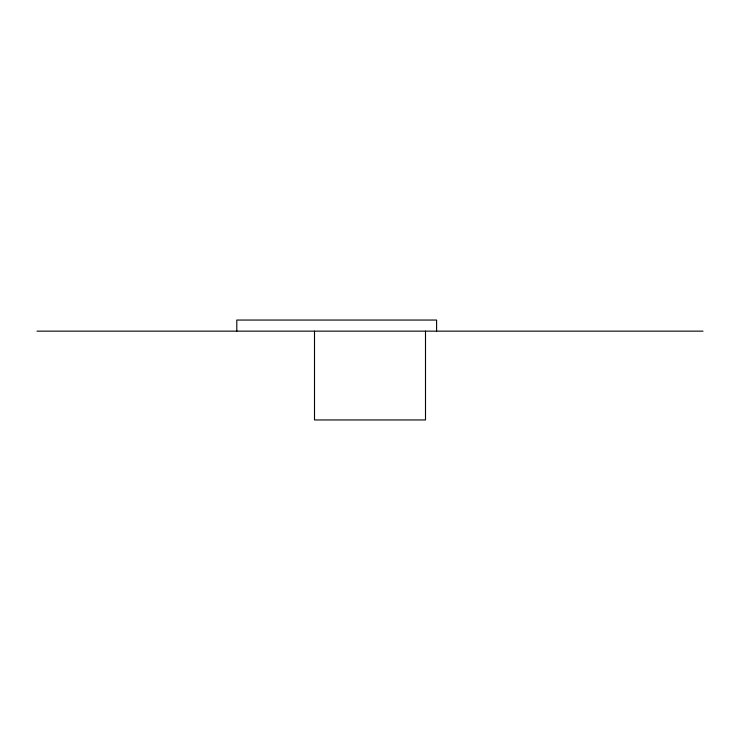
<?xml version="1.0" encoding="UTF-8"?>
<svg xmlns="http://www.w3.org/2000/svg" width="740" height="740" viewBox="0 0 740 740"><rect width="100%" height="100%" fill="white"/><g stroke="black" fill="none" stroke-linecap="round" stroke-linejoin="round"><path stroke-width="1.11" d="M37 331.15L703 331.15M436.6 331.15L436.6 320.05L236.8 320.05L236.8 331.15M425.5 331.15L425.5 419.95L314.5 419.95L314.5 331.15"/></g></svg>
